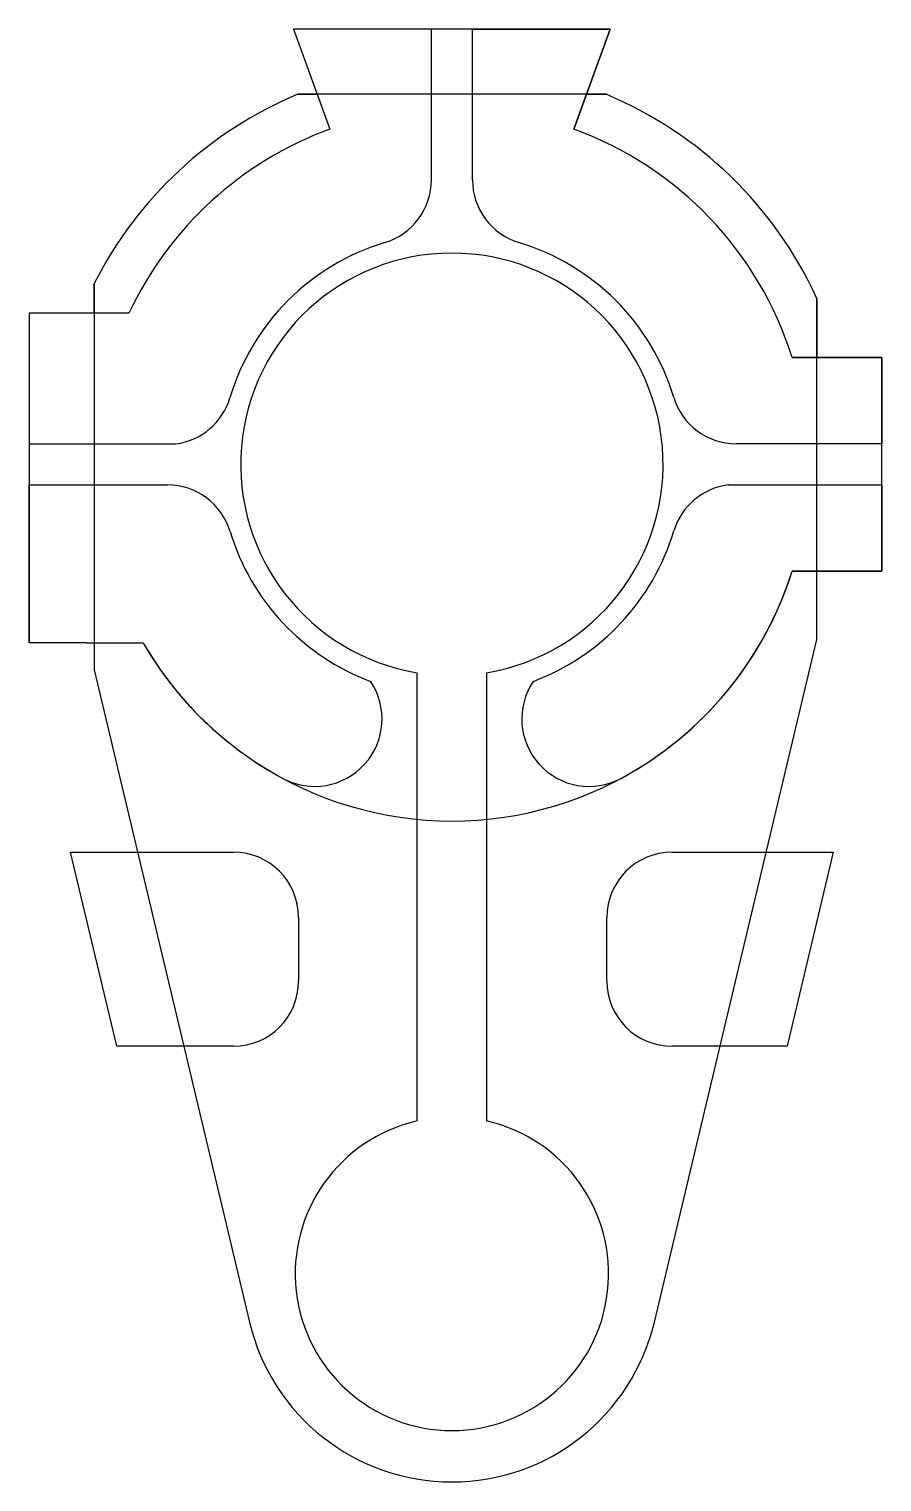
# Model space of a CAD drawing. Extents: x -41 to 42, y -99 to 42.
import ezdxf

# ---------------------------------------------------------------- set-up
doc = ezdxf.new("R2010")
doc.units = 0
doc.header["$MEASUREMENT"] = 0
for name, color, linetype in [('Layer1', 7, 'CONTINUOUS'), ('Layer10', 7, 'CONTINUOUS'), ('Layer11', 7, 'CONTINUOUS'), ('Layer12', 7, 'CONTINUOUS'), ('Layer2', 7, 'CONTINUOUS'), ('Layer3', 7, 'CONTINUOUS'), ('Layer4', 7, 'CONTINUOUS'), ('Layer5', 7, 'CONTINUOUS'), ('Layer6', 7, 'CONTINUOUS'), ('Layer7', 7, 'CONTINUOUS'), ('Layer8', 7, 'CONTINUOUS'), ('Layer9', 7, 'CONTINUOUS')]:
    doc.layers.add(name, color=color, linetype=linetype)

msp = doc.modelspace()

# ---------------------------------------------------------------- linework, layer by layer
at = {"layer": 'Layer1', "linetype": 'ByBlock'}
for p, q in [((-3.38, -63.88), (-3.38, -20.27)), ((3.37, -20.27), (3.37, -63.88))]:
    msp.add_line(p, q, dxfattribs=at)
for centre, radius, start, end in [((0, 0), 20.55, 279.4527, 260.5473), ((0, -78.75), 15.25, 102.7861, 77.2139)]:
    msp.add_arc(centre, radius, start, end, dxfattribs=at)
at = {"layer": 'Layer10', "color": 0}
for p, q in [((35.5, -10.4), (33.1, -10.4)), ((35.5, -17.05), (35.5, -10.4)), ((-30.03, -17.38), (-34.8, -17.36)), ((-34.8, -17.36), (-34.8, -19.99)), ((19.7, -83.44), (35.5, -17.05)), ((-34.8, -19.99), (-19.7, -83.44))]:
    msp.add_line(p, q, dxfattribs=at)
for centre, radius, start, end in [((0, 0), 34.7, 210.0576, 342.5597), ((0, -78.75), 20.25, 193.3893, 346.6107)]:
    msp.add_arc(centre, radius, start, end, dxfattribs=at)
at = {"layer": 'Layer11', "linetype": 'ByBlock'}
for p, q in [((-15, 36), (-13.1, 36)), ((-13.1, 36), (-11.87, 32.61)), ((-34.8, 14.71), (-34.8, 17.61)), ((-31.43, 14.71), (-34.8, 14.71))]:
    msp.add_line(p, q, dxfattribs=at)
for radius, start, end in [(39, 112.6199, 153.1647), (34.7, 110, 154.9189)]:
    msp.add_arc((0, 0), radius, start, end, dxfattribs=at)
at = {"layer": 'Layer12', "color": 0}
for p, q in [((11.87, 32.61), (13.1, 36)), ((13.1, 36), (15, 36)), ((35.5, 16.15), (35.5, 10.4)), ((35.5, 10.4), (33.1, 10.4))]:
    msp.add_line(p, q, dxfattribs=at)
for radius, start, end in [(39, 24.4592, 67.3801), (34.7, 17.4403, 70)]:
    msp.add_arc((0, 0), radius, start, end, dxfattribs=at)
at = {"layer": 'Layer2', "color": 0}
for p, q in [((-32.61, -56.61), (-37.11, -37.73)), ((-37.11, -37.73), (-21.27, -37.73)), ((-14.92, -44.08), (-14.92, -50.26)), ((-21.27, -56.61), (-32.61, -56.61))]:
    msp.add_line(p, q, dxfattribs=at)
for centre, start, end in [((-21.27, -44.08), 0, 90), ((-21.27, -50.26), 270, 0)]:
    msp.add_arc(centre, 6.35, start, end, dxfattribs=at)
at = {"layer": 'Layer3', "color": 0}
for p, q in [((21.43, -37.73), (37.11, -37.73)), ((37.11, -37.73), (32.61, -56.61)), ((15.08, -50.26), (15.08, -44.08)), ((32.61, -56.61), (21.43, -56.61))]:
    msp.add_line(p, q, dxfattribs=at)
for centre, start, end in [((21.43, -44.08), 90, 180), ((21.43, -50.26), 180, 270)]:
    msp.add_arc(centre, 6.35, start, end, dxfattribs=at)
at = {"layer": 'Layer4', "linetype": 'ByBlock'}
for p, q in [((15.41, 42.35), (-15.41, 42.35)), ((-15.41, 42.35), (-11.87, 32.61)), ((11.87, 32.61), (15.41, 42.35)), ((-31.43, 14.71), (-41.15, 14.71)), ((-41.15, 14.71), (-41.15, -17.32)), ((41.85, 10.4), (33.1, 10.4)), ((41.85, -10.4), (41.85, 10.4)), ((33.1, -10.4), (41.85, -10.4)), ((-41.15, -17.32), (-30.03, -17.38))]:
    msp.add_line(p, q, dxfattribs=at)
for start, end in [(110, 154.9189), (17.4403, 70), (210.0576, 342.5597)]:
    msp.add_arc((0, 0), 34.7, start, end, dxfattribs=at)
at = {"layer": 'Layer5', "color": 0}
for p, q in [((-41.15, -17.32), (-41.15, -2)), ((-41.15, -2), (-27.67, -2)), ((-30.03, -17.38), (-41.15, -17.32))]:
    msp.add_line(p, q, dxfattribs=at)
for centre, radius, start, end in [((-27.67, -8.35), 6.35, 16.7937, 90), ((0, 0), 22.55, 196.7937, 249.4218), ((0, 0), 34.7, 210.0576, 241.6898), ((-13.35, -24.78), 6.55, 241.6898, 34.097)]:
    msp.add_arc(centre, radius, start, end, dxfattribs=at)
at = {"layer": 'Layer6', "color": 0}
for p, q in [((26.88, -2), (41.85, -2)), ((41.85, -2), (41.85, -10.4)), ((41.85, -10.4), (33.1, -10.4))]:
    msp.add_line(p, q, dxfattribs=at)
for centre, radius, start, end in [((27.68, -8.3), 6.35, 97.2337, 163.3109), ((0, 0), 22.55, 290.5782, 343.3109), ((0, 0), 34.7, 298.3102, 342.5597), ((13.35, -24.78), 6.55, 145.903, 298.3102)]:
    msp.add_arc(centre, radius, start, end, dxfattribs=at)
at = {"layer": 'Layer7', "color": 0}
for p, q in [((2, 27.67), (2, 42.35)), ((2, 42.35), (15.41, 42.35)), ((15.41, 42.35), (11.87, 32.61)), ((33.1, 10.4), (41.85, 10.4)), ((41.85, 10.4), (41.85, 2)), ((41.85, 2), (27.67, 2))]:
    msp.add_line(p, q, dxfattribs=at)
for centre, radius, start, end in [((0, 0), 34.7, 17.4403, 70), ((8.35, 27.67), 6.35, 180, 253.2063), ((0, 0), 22.55, 16.7937, 73.2063), ((27.67, 8.35), 6.35, 196.7937, 270)]:
    msp.add_arc(centre, radius, start, end, dxfattribs=at)
at = {"layer": 'Layer8', "color": 0}
for p, q in [((-2, 42.35), (-15.41, 42.35)), ((-15.41, 42.35), (-11.87, 32.61)), ((-2, 27.67), (-2, 42.35)), ((-41.15, 14.71), (-41.15, 2)), ((-31.43, 14.71), (-41.15, 14.71)), ((-41.15, 2), (-26.88, 2))]:
    msp.add_line(p, q, dxfattribs=at)
for centre, radius, start, end in [((0, 0), 34.7, 110, 154.9189), ((-8.35, 27.67), 6.35, 286.7937, 0), ((0, 0), 22.55, 106.7937, 163.3109), ((-27.68, 8.3), 6.35, 277.2337, 343.3109)]:
    msp.add_arc(centre, radius, start, end, dxfattribs=at)
at = {"layer": 'Layer9', "linetype": 'ByBlock'}
for p, q in [((15, 36), (-15, 36)), ((-34.8, 17.61), (-34.8, -19.99)), ((35.5, -17.05), (35.5, 16.15)), ((19.7, -83.44), (35.5, -17.05)), ((-34.8, -19.99), (-19.7, -83.44))]:
    msp.add_line(p, q, dxfattribs=at)
for centre, radius, start, end in [((0, 0), 39, 112.6199, 153.1647), ((0, 0), 39, 24.4592, 67.3801), ((0, -78.75), 20.25, 193.3893, 346.6107)]:
    msp.add_arc(centre, radius, start, end, dxfattribs=at)

doc.saveas('drawing.dxf')
